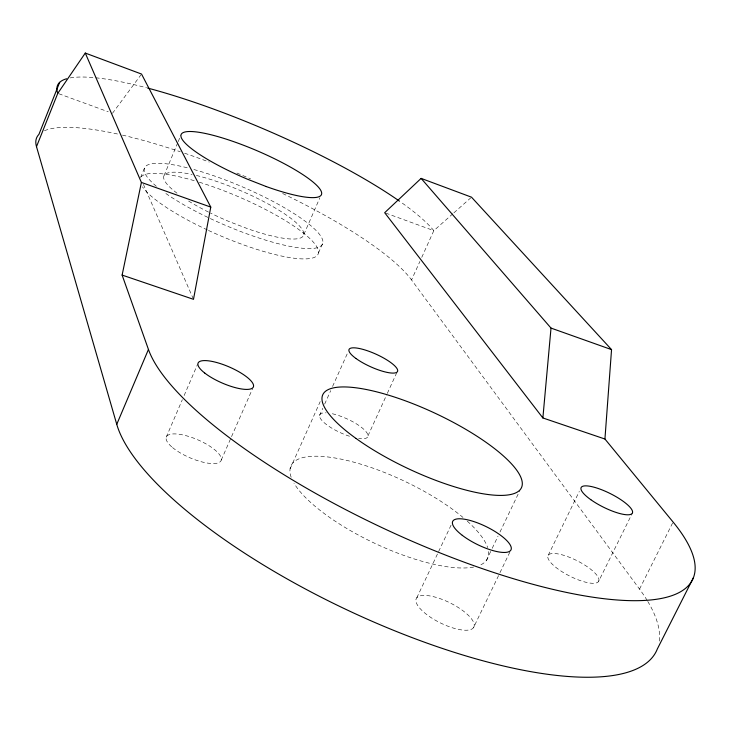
<?xml version="1.0" encoding="UTF-8"?>
<svg xmlns="http://www.w3.org/2000/svg" width="730" height="730" viewBox="0 0 730 730"><rect width="100%" height="100%" fill="white"/><g stroke="black" fill="none" stroke-linecap="round" stroke-linejoin="round"><path stroke-width="0.55" stroke-dasharray="3.65 2.74" d="M140.589 177.536L144.832 167.261M164.031 175.647L177.782 142.615M178.211 141.583L180.785 135.388M166.23 437.151L182.345 399.684M184.143 395.523L197.575 364.306M303.844 234.512L319.859 197.821M221.263 460.046L252.607 388.57M318.472 252.963L322.916 242.844M290.084 468.87L320.196 401.619M319.53 415.552L322.797 408.28M324.658 404.119L330.717 390.614M332.579 386.453L347.498 353.21M647.172 600.416A297.986 95.21 25.3 0 0 639.535 589.11L411.537 279.946L419.896 261.459M421.757 257.352L433.83 230.653L453.093 213.543M367.975 435.828L386.836 394.446M387.311 393.406L396.746 372.72M416.803 597.788L451.249 524.77M486.39 560.467L491.728 549.307M492.212 548.294L498.042 536.112M499.977 532.051L519.888 490.45M473.542 627.608A32.12 11.123 26.4 0 0 436.403 597.459A32.12 11.123 26.4 0 0 425.271 613.419A32.12 11.123 26.4 0 0 473.542 627.608L499.466 573.716M499.959 572.703L510.224 551.351M548.221 555.32L579.31 491.39M598.673 581.262A28.37 8.505 26.9 0 0 564.244 555.457A28.37 8.505 26.9 0 0 557.255 568.433A28.37 8.505 26.9 0 0 598.673 581.262L632.344 513.154M639.535 589.11L673.087 522.032M112.456 113.323L140.863 74.971M453.923 212.804L470.667 197.93M58.82 93.741L108.25 111.79M385.75 213.096L433.83 230.653A208.342 41.053 23.2 0 0 400.451 201.827M143.418 184.38L193.486 299.318M332.332 413.746A26.39 7.665 24.5 0 1 364.051 429.55A26.39 7.665 24.5 0 1 358.658 438.484M349.497 436.257A26.39 7.665 24.5 0 1 322.806 421.411A26.39 7.665 24.5 0 1 326.118 412.833M488.562 551.552A108.679 34.447 25.3 0 1 478.597 565.723M473.651 567.055A108.679 34.447 25.3 0 1 375.895 543.859A108.679 34.447 25.3 0 1 293.98 483.151M291.17 477.256A108.679 34.447 25.3 0 1 346.385 460.301A108.679 34.447 25.3 0 1 462.984 517.424M467.273 521.138A108.679 34.447 25.3 0 1 487.677 547.646M44.457 130.752A207.019 46.172 23.1 0 1 118.278 134.174M122.457 135.123A207.019 46.172 23.1 0 1 180.246 151.731M184.617 153.209A207.019 46.172 23.1 0 1 209.309 162.106M236.921 173.056A207.019 46.172 23.1 0 1 250.527 178.832M282.656 193.523A207.019 46.172 23.1 0 1 411.537 279.946M647.784 601.438A297.986 95.21 25.3 0 1 659.199 641.816M199.381 182.226A96.707 21.498 23.1 0 1 318.417 250.819A96.707 21.498 23.1 0 1 208.351 230.397M207.311 229.904A96.707 21.498 23.1 0 1 142.441 186.825M141.072 176.87A96.707 21.498 23.1 0 1 195.184 180.958M70.189 77.918A208.342 41.053 23.2 0 1 146.529 87.764M196.343 175.446A75.92 16.471 23.1 0 1 298.762 225.187A75.92 16.471 23.1 0 1 248.1 228.882L229.202 221.601A75.92 16.471 23.1 0 1 210.632 213.142M208.543 212.101A75.92 16.471 23.1 0 1 187.811 200.558M177.007 193.195A75.92 16.471 23.1 0 1 192.109 174.47M193.888 169.533A96.835 21.024 23.1 0 1 310.661 225.543A96.835 21.024 23.1 0 1 284.207 245.143A96.835 21.024 23.1 0 1 163.657 191.935M156.366 186.287A96.835 21.024 23.1 0 1 188.349 168.055M172.508 447.526A29.83 9.809 23.3 0 0 219.703 462.145A29.83 9.809 23.3 0 0 188.915 436.513A29.83 9.809 23.3 0 0 172.508 447.526"/><path stroke-width="1.09" d="M604.933 439.022L611.548 349.615L471.507 197.182L421.119 178.385L384.683 212.704L542.874 417.952L604.933 439.022L673.087 522.032A300.751 85.136 25.1 0 1 494.283 572.676A300.751 85.136 25.1 0 1 148.446 349.451L122.12 275.082L141.401 182.427L85.273 53.062L57.77 93.358L36.5 146.666L116.754 424.331A297.986 95.21 25.3 0 0 386.59 627.462A297.986 95.21 25.3 0 0 657.31 649.025L693.5 577.567M542.874 417.952L551.013 328.089L421.119 178.385M85.273 53.062L141.538 74.058L210.778 207.101L193.486 299.318L122.12 275.082M59.659 82.353L38.909 134.42A207.019 46.172 23.1 0 0 36.5 146.666M116.754 424.331L148.446 349.451M141.401 182.427L210.778 207.101M551.013 328.089L611.548 349.615M57.77 93.358A208.342 41.053 23.2 0 1 66.576 78.758M147.606 88.047A208.342 41.053 23.2 0 1 399.502 201.161M266.267 186.561L247.306 179.142A76.303 14.974 23.2 0 1 189.17 131.51A76.303 14.974 23.2 0 1 307.403 177.728A76.303 14.974 23.2 0 1 266.267 186.561M356.048 358.54A26.608 6.844 24.4 0 0 396.865 372.236A26.608 6.844 24.4 0 0 366.953 350.601A26.608 6.844 24.4 0 0 356.048 358.54M204.683 373.003A30.103 8.769 23.4 0 0 252.051 388.36A30.103 8.769 23.4 0 0 220.469 363.64A30.103 8.769 23.4 0 0 204.683 373.003M355.984 438.429A109.664 30.788 25.1 0 0 520.371 489.438A109.664 30.788 25.1 0 0 390.112 395.651A109.664 30.788 25.1 0 0 355.984 438.429M462.282 535.327A32.439 9.964 26.1 0 0 510.717 550.329A32.439 9.964 26.1 0 0 472.575 521.174A32.439 9.964 26.1 0 0 462.282 535.327M590.816 499.694A28.616 7.601 26.5 0 0 632.344 513.154A28.616 7.601 26.5 0 0 597.122 488.124A28.616 7.601 26.5 0 0 590.816 499.694"/></g></svg>
